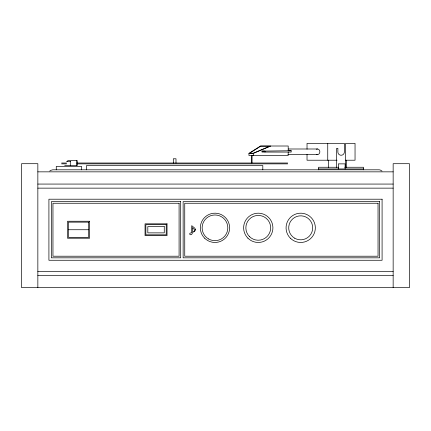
<?xml version="1.0" encoding="UTF-8"?>
<svg xmlns="http://www.w3.org/2000/svg" width="431" height="431" viewBox="0 0 431 431"><rect width="100%" height="100%" fill="white"/><g stroke="black" fill="none" stroke-linecap="round" stroke-linejoin="round"><path stroke-width="0.65" d="M252.13 155.483L251.866 163.02L251.602 155.483M49.743 171.053L50.621 170.38L52.744 169.809L379.011 169.809L380.11 169.954L382.011 171.053M288.194 152.062L288.194 155.483L248.94 155.483L248.94 153.377L260.55 146.007L288.194 146.007L288.194 150.742L291.194 150.742L291.194 152.062L262 152.062L262 151.119L291.194 150.742M248.94 153.377L253.347 153.377L270.77 146.007M287.935 154.6L317.841 154.557A2.812 2.457 -90 0 0 319.84 151.637A2.812 2.457 -90 0 0 317.566 148.997L316.925 149.034A2.812 2.457 -90 0 0 316.316 149.266M288.301 148.997L317.566 148.997M262 151.119L265 151.119L265 152.062M337.064 160.219L307.028 160.219L307.028 154.39M345.29 160.219L355.042 160.219L355.042 143.378L307.028 143.378L307.028 149.207M66.433 161.323L70.576 161.323M61.617 163.02L66.568 163.02M77.047 163.02L287.687 163.02M61.617 163.866L66.568 163.866M77.047 163.866L287.687 163.866M64.688 165.563L77.278 165.563L77.278 160.607L67.71 160.607L67.71 161.323M338.674 167.26L318.531 167.26L318.531 169.809M344.714 167.26L363.516 167.26L363.516 169.809M318.531 168.957L363.516 168.957M37.847 171.845L393.153 171.845M37.847 184.069L393.153 184.069M37.847 188.142L393.153 188.142M68.421 229.734L88.694 229.734M37.847 271.325L393.153 271.325M37.847 275.398L393.153 275.398M393.153 287.622L393.153 163.699L409.45 163.699L409.45 287.622L21.55 287.622L21.55 163.699L37.847 163.699L37.847 287.622M346.432 160.219L346.432 167.454M345.603 167.454L345.603 144.52L344.374 144.52L344.374 151.998A3.249 3.249 0 0 1 341.126 155.252A3.249 3.249 0 0 1 337.872 151.998L337.872 148.334L336.649 148.334L336.649 167.454M345.118 168.957L345.118 163.866L338.324 163.866L338.324 168.957M328.541 160.219L328.541 167.454M327.743 143.378L327.743 160.219M262.808 169.809L262.808 165.563L86.502 165.563L86.502 169.809M253.347 153.377L253.347 155.483M175.993 163.02L175.993 158.775L173.31 158.775L173.337 163.02M81.594 169.809L81.594 166.414L56.267 166.414L56.267 169.809M76.465 160.607L76.465 165.563M70.291 161.323L70.291 165.563M317.2 154.6A2.812 2.457 -90 0 1 316.575 154.449M195.555 229.534L195.108 230.757L193.476 232.115L194.559 230.574L194.559 229.691L192.307 227.579L192.307 233.322L191.725 234.362A1.956 1.956 0 0 1 190.125 234.685L189.645 233.99L189.979 233.198L191.725 232.616L191.725 225.661L194.785 228.177L195.555 229.534M260.755 146.157L249.608 153.231L253.245 153.231L269.973 146.157L260.755 146.157M382.087 199.208L48.913 199.208L48.913 260.259L382.087 260.259L382.087 199.208M180.697 201.643L51.343 201.643L51.343 257.83L180.697 257.83L180.697 201.643M379.657 201.643L183.132 201.643L183.132 257.83L379.657 257.83L379.657 201.643M179.086 203.254L52.959 203.254L52.959 256.213L179.086 256.213L179.086 203.254M378.041 203.254L184.743 203.254L184.743 256.213L378.041 256.213L378.041 203.254M89.594 221.248L67.522 221.248L67.522 238.224L89.594 238.224L89.594 221.248M88.694 222.143L68.421 222.143L68.421 237.325L88.694 237.325L88.694 222.143M167.029 223.834L145.048 223.834L145.048 235.633L167.029 235.633L167.029 223.834M166.221 224.643L145.85 224.643L145.85 234.825L166.221 234.825L166.221 224.643M164.265 226.604L147.811 226.604L147.811 232.869L164.265 232.869L164.265 226.604M247.911 238.176A14.643 14.643 0 0 0 272.408 231.614A14.643 14.643 0 0 0 254.473 213.684A14.643 14.643 0 0 0 247.911 238.176M294.707 238.214A11.998 11.998 0 0 0 312.701 227.827A11.998 11.998 0 0 0 294.707 217.434A11.998 11.998 0 0 0 294.707 238.214M290.349 238.176A14.643 14.643 0 0 0 314.845 231.614A14.643 14.643 0 0 0 296.916 213.684A14.643 14.643 0 0 0 290.349 238.176M249.495 236.592A12.397 12.397 0 0 0 270.242 231.032A12.397 12.397 0 0 0 255.055 215.85A12.397 12.397 0 0 0 249.495 236.592M204.623 238.176A14.643 14.643 0 0 0 229.12 231.614A14.643 14.643 0 0 0 211.185 213.684A14.643 14.643 0 0 0 204.623 238.176M208.556 238.946A12.844 12.844 0 0 0 227.816 227.827A12.844 12.844 0 0 0 208.556 216.701A12.844 12.844 0 0 0 208.556 238.946"/></g></svg>
